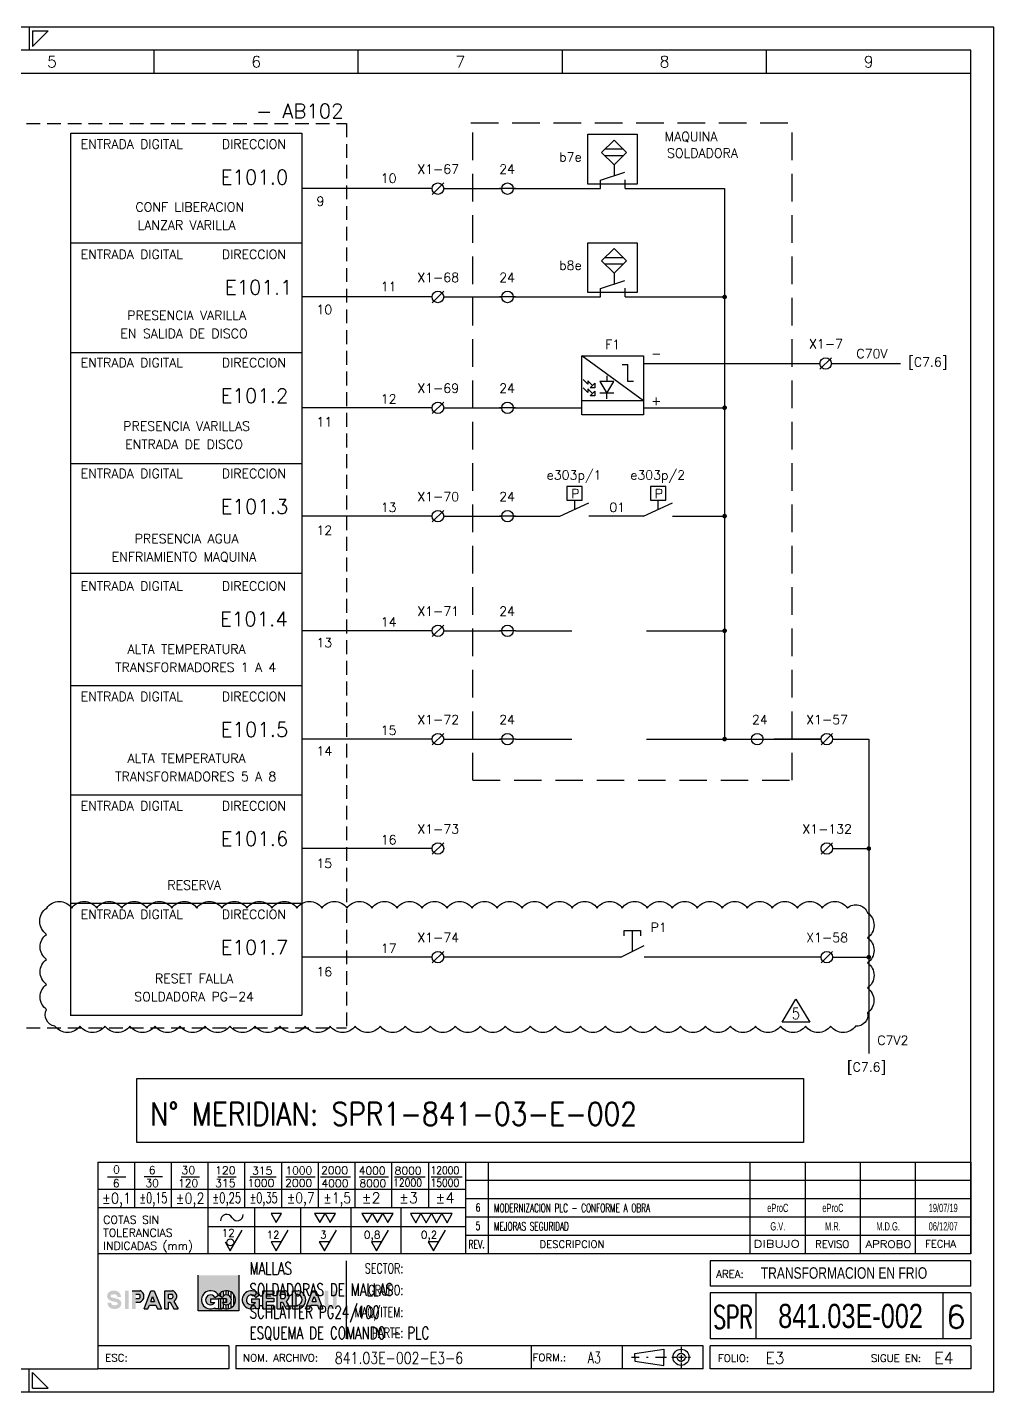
# Model space of a CAD drawing. Header units: millimetres. Extents: x 0 to 420, y 0 to 297.
# Drawn here: x 209.6 to 420, y 0 to 297 of the extents above; entities that cross this region are included whole.
import ezdxf
from ezdxf.enums import TextEntityAlignment as Align

# ---------------------------------------------------------------- set-up
doc = ezdxf.new("R2010")
doc.units = ezdxf.units.MM
doc.linetypes.add('HIDDEN', pattern=[4.5, 3, -1.5])
for name, color, linetype in [('COMPONENTES', 4, 'Continuous'), ('LINE-CONEX', 3, 'Continuous'), ('MARGENES', 6, 'Continuous'), ('REC', 6, 'Continuous'), ('RECUADRO', 5, 'HIDDEN'), ('TEX', 150, 'Continuous'), ('TEXTO', 7, 'Continuous'), ('Textos', 150, 'Continuous'), ('TITULO', 6, 'Continuous')]:
    doc.layers.add(name, color=color, linetype=linetype)
doc.styles.add('ARIAL', font='arial.ttf', dxfattribs={"height": 2})
doc.styles.add('LCOTAS', font='ROMANS')
doc.styles.add('LETRA2', font='swissk.ttf', dxfattribs={"height": 2})
doc.styles.add('LETRA25', font='romans', dxfattribs={"height": 2.5})
doc.styles.add('LETRA4', font='ROMANS', dxfattribs={"height": 4})
doc.styles.add('LETRA5', font='ROMANS', dxfattribs={"height": 5})
doc.styles.add('ROMANS', font='romans.shx', dxfattribs={"width": 0.85})
doc.styles.get("Standard").update_dxf_attribs({"font": 'arial.ttf'})
doc.styles.add('TEXTOS', font='SIMPLEX.shx', dxfattribs={"width": 0.8, "height": 0.2})

# ---------------------------------------------------------------- blocks, each defined once
blk = doc.blocks.new('A3')
at = {"layer": 'TEX'}
h = blk.add_hatch(color=256, dxfattribs=at)
h.paths.add_polyline_path([(255.67, 25.35), (246.84, 25.35), (246.84, 17.57), (255.67, 17.57)])
h.paths.add_polyline_path([(252.04, 18.24), (252.04, 18.01), (251.24, 18.01), (250.44, 18.01), (250.44, 18.24, -2.348205), (251.24, 21, -2.348205)], flags=16)
h.paths.add_polyline_path([(252.08, 19.4), (252.97, 19.4), (252.97, 20.2), (251.24, 20.2), (249.52, 20.2), (249.52, 19.4), (250.41, 19.4, -3.501885), (250.45, 20.54), (251.24, 21), (252.04, 20.54, -3.501885)], flags=0)
h = blk.add_hatch(color=256, dxfattribs=at)
h.paths.add_polyline_path([(228.13, 21.15), (228.25, 21.17), (228.36, 21.18), (228.49, 21.19), (228.63, 21.18), (228.75, 21.17), (228.86, 21.14), (228.97, 21.08), (229.08, 21), (229.15, 20.89), (229.18, 20.81), (229.2, 20.7), (229.21, 20.6), (230.01, 20.6), (230, 20.66), (230, 20.7), (229.99, 20.75), (229.99, 20.8), (229.98, 20.84), (229.98, 20.88), (229.97, 20.92), (229.96, 20.96), (229.95, 21), (229.94, 21.04), (229.93, 21.08), (229.91, 21.12), (229.9, 21.17), (229.88, 21.21), (229.86, 21.25), (229.83, 21.29), (229.81, 21.34), (229.78, 21.38), (229.75, 21.43), (229.71, 21.47), (229.68, 21.51), (229.64, 21.55), (229.6, 21.59), (229.56, 21.63), (229.52, 21.66), (229.47, 21.7), (229.43, 21.73), (229.38, 21.76), (229.34, 21.79), (229.29, 21.81), (229.25, 21.83), (229.21, 21.85), (229.16, 21.87), (229.12, 21.89), (229.08, 21.9), (229.03, 21.92), (228.99, 21.93), (228.95, 21.94), (228.91, 21.95), (228.87, 21.95), (228.83, 21.96), (228.78, 21.97), (228.74, 21.97), (228.7, 21.97), (228.66, 21.98), (228.62, 21.98), (228.58, 21.98), (228.54, 21.98), (228.5, 21.98), (228.46, 21.98), (228.42, 21.98), (228.38, 21.98), (228.34, 21.98), (228.3, 21.98), (228.25, 21.97), (228.21, 21.97), (228.16, 21.97), (228.11, 21.96), (228.06, 21.95), (228.01, 21.94), (227.95, 21.93), (227.9, 21.92), (227.84, 21.9), (227.78, 21.88), (227.72, 21.86), (227.66, 21.83), (227.6, 21.8), (227.54, 21.77), (227.48, 21.73), (227.42, 21.69), (227.37, 21.65), (227.32, 21.6), (227.27, 21.55), (227.23, 21.5), (227.19, 21.44), (227.15, 21.38), (227.12, 21.31), (227.1, 21.25), (227.07, 21.18), (227.05, 21.12), (227.03, 21.05), (227.02, 20.98), (227.01, 20.92), (227, 20.85), (227, 20.79), (227, 20.72), (227, 20.66), (227.01, 20.6), (227.02, 20.54), (227.04, 20.49), (227.05, 20.44), (227.08, 20.39), (227.1, 20.34), (227.13, 20.29), (227.16, 20.24), (227.19, 20.2), (227.23, 20.16), (227.26, 20.11), (227.3, 20.07), (227.34, 20.04), (227.38, 20), (227.39, 19.99), (227.54, 19.91), (227.8, 19.79), (228.09, 19.7), (228.41, 19.62), (228.72, 19.54), (228.99, 19.49), (229.14, 19.43), (229.29, 19.29), (229.28, 19.1), (229.2, 18.94), (229.03, 18.86), (228.78, 18.82), (228.55, 18.81), (228.34, 18.82), (228.19, 18.86), (228.04, 18.96), (227.92, 19.1), (227.89, 19.21), (227.87, 19.4), (227.07, 19.4), (227.07, 19.34), (227.08, 19.3), (227.08, 19.25), (227.09, 19.2), (227.09, 19.16), (227.1, 19.12), (227.11, 19.08), (227.12, 19.04), (227.13, 19), (227.14, 18.96), (227.15, 18.92), (227.16, 18.88), (227.18, 18.83), (227.2, 18.79), (227.22, 18.75), (227.24, 18.71), (227.27, 18.66), (227.3, 18.62), (227.33, 18.57), (227.36, 18.53), (227.4, 18.49), (227.44, 18.45), (227.48, 18.41), (227.52, 18.37), (227.56, 18.34), (227.6, 18.3), (227.65, 18.27), (227.69, 18.24), (227.74, 18.21), (227.78, 18.19), (227.83, 18.17), (227.87, 18.15), (227.91, 18.13), (227.96, 18.11), (228, 18.1), (228.04, 18.08), (228.08, 18.07), (228.13, 18.06), (228.17, 18.05), (228.21, 18.05), (228.25, 18.04), (228.29, 18.03), (228.33, 18.03), (228.37, 18.03), (228.41, 18.02), (228.45, 18.02), (228.49, 18.02), (228.53, 18.02), (228.57, 18.02), (228.61, 18.02), (228.65, 18.02), (228.7, 18.02), (228.74, 18.02), (228.78, 18.02), (228.82, 18.03), (228.87, 18.03), (228.92, 18.03), (228.97, 18.04), (229.02, 18.05), (229.07, 18.06), (229.12, 18.07), (229.18, 18.08), (229.24, 18.1), (229.29, 18.12), (229.35, 18.14), (229.42, 18.17), (229.48, 18.2), (229.54, 18.23), (229.59, 18.27), (229.65, 18.31), (229.71, 18.35), (229.76, 18.4), (229.8, 18.45), (229.85, 18.5), (229.89, 18.56), (229.92, 18.62), (229.95, 18.69), (229.98, 18.75), (230, 18.82), (230.03, 18.88), (230.04, 18.95), (230.06, 19.02), (230.07, 19.08), (230.07, 19.15), (230.08, 19.21), (230.08, 19.28), (230.07, 19.34), (230.07, 19.4), (230.05, 19.46), (230.04, 19.51), (230.02, 19.56), (230, 19.61), (229.97, 19.66), (229.95, 19.71), (229.92, 19.76), (229.88, 19.8), (229.85, 19.84), (229.81, 19.89), (229.77, 19.93), (229.73, 19.96), (229.69, 20), (229.68, 20.01), (229.64, 20.03), (229.58, 20.06), (229.53, 20.09), (229.48, 20.11), (229.43, 20.14), (229.38, 20.16), (229.34, 20.18), (229.29, 20.19), (229.25, 20.21), (229.21, 20.23), (229.17, 20.24), (229.13, 20.25), (229.09, 20.27), (229.05, 20.28), (229.02, 20.29), (228.98, 20.3), (228.94, 20.31), (228.9, 20.32), (228.86, 20.33), (228.82, 20.34), (228.79, 20.35), (228.69, 20.37), (228.62, 20.39), (228.55, 20.41), (228.51, 20.42), (228.47, 20.43), (228.44, 20.44), (228.4, 20.45), (228.36, 20.46), (228.33, 20.46), (228.29, 20.47), (228.26, 20.48), (228.18, 20.5), (228.09, 20.52), (227.98, 20.56), (227.87, 20.62), (227.79, 20.71), (227.79, 20.83), (227.82, 20.96), (227.89, 21.06), (228, 21.12)])
h.paths.add_polyline_path([(230.87, 18.01), (231.67, 18.01), (231.67, 21.99), (230.87, 21.99)])
h.paths.add_polyline_path([(232.42, 18.01), (233.22, 18.01), (233.22, 19.5), (234.14, 19.5, 0.708852), (234.14, 21.99), (232.42, 21.99)])
h.paths.add_polyline_path([(233.22, 20.3), (233.22, 21.2), (233.97, 21.2, -0.566556), (233.97, 20.3)], flags=16)
h.paths.add_polyline_path([(236.19, 18.83), (237.62, 18.83), (237.94, 18.01), (238.8, 18.01), (237.24, 21.99), (236.52, 21.99), (235.03, 18.01), (235.88, 18.01)])
h.paths.add_polyline_path([(236.49, 19.63), (236.89, 20.7), (237.31, 19.63)], flags=16)
h.paths.add_polyline_path([(240.35, 19.5), (240.71, 19.5), (241.52, 18.01), (242.43, 18.01), (241.52, 19.67, 0.672291), (241.2, 21.99), (239.55, 21.99), (239.55, 18.01), (240.35, 18.01)])
h.paths.add_polyline_path([(240.35, 20.3), (240.35, 21.2), (241.15, 21.2, -0.508421), (241.1, 20.3)], flags=16)
h = blk.add_hatch(dxfattribs=at)
h.set_pattern_fill('ANSI31', color=256, scale=0.179464, angle=45, style=0)
h.set_pattern_definition([(90, (130.9459, 1.37434), (-0.5697977, 1e-16), [])])
h.paths.add_polyline_path([(251.24, 21), (252.04, 20.54, -3.501885), (252.08, 19.4), (252.97, 19.4), (252.97, 20.2), (251.24, 20.2), (251.24, 18.01), (252.04, 18.01), (252.04, 18.24, 2.348205)])
h = blk.add_hatch(color=256, dxfattribs=at)
h.paths.add_polyline_path([(259.33, 18.24), (259.33, 18.01), (260.13, 18.01), (260.13, 20.2), (258.4, 20.2), (258.4, 19.4), (259.29, 19.4, -3.501885), (259.33, 20.54), (260.13, 21, 2.348205)])
h.paths.add_polyline_path([(263.26, 21.99), (260.87, 21.99), (260.87, 18.01), (263.26, 18.01), (263.26, 18.8), (261.66, 18.8), (261.66, 19.56), (263.26, 19.56), (263.26, 20.36), (261.66, 20.36), (261.66, 21.2), (263.26, 21.2)])
h.paths.add_polyline_path([(265.68, 21.99), (264.02, 21.99), (264.02, 18.01), (264.82, 18.01), (264.82, 19.5), (265.18, 19.5), (265.99, 18.01), (266.9, 18.01), (266, 19.67, 0.672291)])
h.paths.add_polyline_path([(264.82, 21.2), (265.63, 21.2, -0.508421), (265.58, 20.3), (264.82, 20.3)], flags=16)
h.paths.add_polyline_path([(268.57, 21.99), (267.33, 21.99), (267.33, 18.01), (268.59, 18.01, 0.825148)])
h.paths.add_polyline_path([(268.12, 21.2), (268.49, 21.2, -0.780464), (268.5, 18.8), (268.12, 18.8)], flags=16)
h.paths.add_polyline_path([(272.41, 21.97), (271.69, 21.99), (270.19, 18.01), (271.04, 18.01), (271.35, 18.83), (272.79, 18.83), (273.11, 18.01), (273.97, 18.01)])
h.paths.add_polyline_path([(272.05, 20.7), (272.47, 19.63), (271.65, 19.63)], flags=16)
h.paths.add_polyline_path([(275.15, 21.99), (274.35, 21.99), (274.35, 19.12, 0.841466), (277, 19.12), (277, 21.99), (276.2, 21.99), (276.2, 19.2, -0.760831), (275.15, 19.2)])
at = {"layer": 'MARGENES', "color": 4}
for p, q in [((420, 297), (0, 297)), ((210, 297), (210, 292)), ((210.77, 292.85), (214.17, 296.25)), ((210.77, 296.25), (214.17, 296.25)), ((210.77, 296.25), (210.77, 292.85)), ((420, 0), (420, 297)), ((210, 0), (210, 5)), ((210.77, 4.15), (214.17, 0.75)), ((210.77, 0.75), (210.77, 4.15)), ((0, 0), (420, 0)), ((210.77, 0.75), (214.17, 0.75))]:
    blk.add_line(p, q, dxfattribs=at)
at = {"layer": 'MARGENES'}
for p, q in [((415, 292), (15, 292)), ((415, 30), (415, 292)), ((415, 50), (415, 30)), ((415, 23), (415, 28.5)), ((415, 21.5), (415, 11.5)), ((415, 10), (415, 5)), ((15, 5), (225, 5)), ((253.5, 5), (225, 5)), ((356.78, 5), (255, 5)), ((415, 5), (358.28, 5))]:
    blk.add_line(p, q, dxfattribs=at)
at = {"layer": 'MARGENES', "color": 1}
for p, q in [((237.22, 287), (237.22, 292)), ((281.67, 287), (281.67, 292)), ((326.11, 287), (326.11, 292)), ((370.56, 287), (370.56, 292)), ((15, 287), (415, 287)), ((233, 40), (233, 50)), ((241, 40), (241, 50)), ((249, 30), (249, 50)), ((257, 40), (257, 50)), ((265, 40), (265, 50)), ((273, 40), (273, 50)), ((281, 40), (281, 50)), ((289, 40), (289, 50)), ((297, 40), (297, 50)), ((310, 30), (310, 50)), ((367, 30), (367, 50)), ((379, 30), (379, 50)), ((391, 30), (391, 50)), ((403, 30), (403, 50)), ((227.1, 46.76), (231.1, 46.76)), ((235.06, 46.82), (239.06, 46.82)), ((243.1, 46.76), (247.1, 46.76)), ((251.1, 46.76), (255.1, 46.76)), ((258.14, 46.76), (263.81, 46.76)), ((265.88, 46.76), (272.28, 46.76)), ((273.41, 46.76), (280, 46.76)), ((281.87, 46.76), (288.24, 46.76)), ((289.57, 46.76), (296.2, 46.76)), ((297.52, 46.76), (304.29, 46.76)), ((415, 46), (305, 46)), ((305, 44), (225, 44)), ((415, 42), (305, 42)), ((259.09, 40), (259.09, 30)), ((269.09, 40), (269.09, 30)), ((280.02, 40), (280.02, 30)), ((290.95, 40), (290.95, 30)), ((305, 35.88), (249, 35.88)), ((415, 38), (305, 38)), ((253.8, 30.65), (256.41, 35.15)), ((263.8, 30.65), (266.41, 35.15)), ((274.32, 30.65), (276.92, 35.15)), ((285.67, 30.65), (288.27, 35.15)), ((298.06, 30.65), (300.66, 35.15)), ((415, 34), (305, 34)), ((252.67, 32.62), (253.8, 30.65)), ((262.67, 32.62), (263.8, 30.65)), ((264.94, 32.62), (262.67, 32.62)), ((273.19, 32.62), (274.32, 30.65)), ((275.46, 32.62), (273.19, 32.62)), ((284.53, 32.62), (285.67, 30.65)), ((286.81, 32.62), (284.53, 32.62)), ((296.92, 32.62), (298.06, 30.65)), ((299.2, 32.62), (296.92, 32.62)), ((351.94, 9.77), (351.94, 8.55)), ((341.17, 7.49), (342.83, 7.49)), ((344.43, 7.49), (344.79, 7.49)), ((346.34, 7.49), (348.79, 7.49)), ((349.91, 7.49), (350.08, 7.49)), ((349.99, 7.49), (350.86, 7.49)), ((351.35, 7.49), (352.48, 7.49)), ((351.94, 8.39), (351.94, 8.23)), ((351.94, 8.02), (351.94, 6.94)), ((351.94, 6.7), (351.94, 6.45)), ((351.94, 6.26), (351.94, 5.18)), ((353.02, 7.49), (353.16, 7.49)), ((353.42, 7.49), (353.96, 7.49))]:
    blk.add_line(p, q, dxfattribs=at)
at = {"layer": 'MARGENES', "color": 7}
for p, q in [((225, 50), (415, 50)), ((305, 50), (305, 30)), ((305, 40), (225, 40)), ((415, 30), (225, 30)), ((279, 28.5), (279, 11.5)), ((415, 28.5), (358.28, 28.5)), ((358.28, 28.5), (358.28, 23)), ((415, 23), (358.28, 23)), ((415, 21.5), (358.28, 21.5)), ((358.28, 21.5), (358.28, 11.5)), ((368.28, 11.5), (368.28, 21.5)), ((409, 11.5), (409, 21.5)), ((253.5, 10), (225, 10)), ((253.5, 10), (253.5, 5)), ((356.78, 10), (255, 10)), ((255, 10), (255, 5)), ((319.3, 10), (319.3, 5)), ((339.1, 10), (339.1, 5)), ((356.78, 5), (356.78, 10)), ((415, 11.5), (358.28, 11.5)), ((415, 10), (358.28, 10)), ((358.28, 5), (358.28, 10))]:
    blk.add_line(p, q, dxfattribs=at)
at = {"layer": 'MARGENES', "color": 1}
for points in [[(262.67, 38.81), (263.8, 36.84), (264.94, 38.81)], [(272.17, 38.81), (273.3, 36.84), (274.44, 38.81)], [(274.44, 38.81), (275.58, 36.84), (276.72, 38.81)], [(282.43, 38.82), (283.57, 36.85), (284.71, 38.82)], [(284.71, 38.82), (285.84, 36.85), (286.98, 38.82)], [(286.98, 38.82), (288.12, 36.85), (289.26, 38.82)], [(293.04, 38.76), (294.18, 36.79), (295.32, 38.76)], [(295.32, 38.76), (296.45, 36.79), (297.59, 38.76)], [(297.59, 38.76), (298.73, 36.79), (299.87, 38.76)], [(299.87, 38.76), (301, 36.79), (302.14, 38.76)]]:
    blk.add_lwpolyline(points, close=True, dxfattribs=at)
blk.add_circle((253.82, 32.5), 0.742, dxfattribs=at)
for centre, start, end in [((253.01, 37.3), 25.3098, 184.5991), ((255.32, 38.52), 210.3269, 2.285)]:
    blk.add_arc(centre, 1.31, start, end, dxfattribs=at)
at = {"layer": 'REC'}
blk.add_line((225, 50), (225, 5), dxfattribs=at)
at = {"layer": 'TEX'}
for p, q in [((246.84, 17.57), (246.84, 25.35)), ((255.67, 25.35), (255.67, 17.57)), ((232.42, 21.99), (234.14, 21.99)), ((233.22, 21.2), (233.97, 21.2)), ((235.03, 18.01), (236.52, 21.99)), ((236.52, 21.99), (237.24, 21.99)), ((237.24, 21.99), (238.8, 18.01)), ((239.55, 18.01), (239.55, 21.99)), ((239.55, 21.99), (241.2, 21.99)), ((240.35, 20.3), (240.35, 21.2)), ((240.35, 21.2), (241.15, 21.2)), ((250.45, 20.54), (251.24, 21)), ((252.04, 20.54), (251.24, 21)), ((259.33, 20.54), (260.13, 21)), ((260.87, 18.01), (260.87, 21.99)), ((260.87, 21.99), (263.26, 21.99)), ((261.66, 20.36), (261.66, 21.2)), ((261.66, 21.2), (263.26, 21.2)), ((263.26, 21.99), (263.26, 21.2)), ((264.02, 18.01), (264.02, 21.99)), ((264.02, 21.99), (265.68, 21.99)), ((264.82, 20.3), (264.82, 21.2)), ((264.82, 21.2), (265.63, 21.2)), ((267.33, 18.01), (267.33, 21.99)), ((267.33, 21.99), (268.57, 21.99)), ((268.12, 18.8), (268.12, 21.2)), ((268.12, 21.2), (268.49, 21.2)), ((270.19, 18.01), (271.69, 21.99)), ((271.69, 21.99), (272.41, 21.97)), ((272.41, 21.97), (273.97, 18.01)), ((233.22, 20.3), (233.97, 20.3)), ((233.22, 19.5), (234.14, 19.5)), ((235.03, 18.01), (235.88, 18.01)), ((235.88, 18.01), (236.19, 18.83)), ((236.19, 18.83), (237.62, 18.83)), ((236.49, 19.63), (236.89, 20.7)), ((236.49, 19.63), (237.31, 19.63)), ((236.89, 20.7), (237.31, 19.63)), ((237.62, 18.83), (237.94, 18.01)), ((237.94, 18.01), (238.8, 18.01)), ((239.55, 18.01), (240.35, 18.01)), ((240.35, 20.3), (241.1, 20.3)), ((240.35, 18.01), (240.35, 19.5)), ((240.35, 19.5), (240.71, 19.5)), ((240.71, 19.5), (241.52, 18.01)), ((241.52, 19.67), (242.43, 18.01)), ((241.52, 18.01), (242.43, 18.01)), ((249.52, 20.2), (249.52, 19.4)), ((249.52, 20.2), (251.24, 20.2)), ((249.52, 19.4), (250.41, 19.4)), ((250.44, 18.24), (250.44, 18.01)), ((251.24, 18.01), (250.44, 18.01)), ((252.97, 20.2), (251.24, 20.2)), ((251.24, 20.2), (251.24, 18.01)), ((251.24, 20.2), (251.24, 18.01)), ((251.24, 18.01), (252.04, 18.01)), ((252.04, 18.24), (252.04, 18.01)), ((252.97, 19.4), (252.08, 19.4)), ((252.97, 20.2), (252.97, 19.4)), ((258.4, 20.2), (260.13, 20.2)), ((258.4, 20.2), (258.4, 19.4)), ((258.4, 19.4), (259.29, 19.4)), ((259.33, 18.24), (259.33, 18.01)), ((260.13, 18.01), (259.33, 18.01)), ((260.13, 20.2), (260.13, 18.01)), ((260.87, 18.01), (263.26, 18.01)), ((261.66, 20.36), (263.26, 20.36)), ((261.66, 18.8), (261.66, 19.56)), ((263.26, 19.56), (261.66, 19.56)), ((263.26, 18.8), (261.66, 18.8)), ((263.26, 20.36), (263.26, 19.56)), ((263.26, 18.01), (263.26, 18.8)), ((264.02, 18.01), (264.82, 18.01)), ((264.82, 20.3), (265.58, 20.3)), ((264.82, 18.01), (264.82, 19.5)), ((264.82, 19.5), (265.18, 19.5)), ((265.18, 19.5), (265.99, 18.01)), ((265.99, 18.01), (266.9, 18.01)), ((266, 19.67), (266.9, 18.01)), ((267.33, 18.01), (268.59, 18.01)), ((268.12, 18.8), (268.5, 18.8)), ((270.19, 18.01), (271.04, 18.01)), ((271.04, 18.01), (271.35, 18.83)), ((271.35, 18.83), (272.79, 18.83)), ((271.65, 19.63), (272.05, 20.7)), ((271.65, 19.63), (272.47, 19.63)), ((272.05, 20.7), (272.47, 19.63)), ((272.79, 18.83), (273.11, 18.01)), ((273.11, 18.01), (273.97, 18.01)), ((255.67, 17.57), (246.84, 17.57))]:
    blk.add_line(p, q, dxfattribs=at)
for centre, radius, start, end in [((233.7, 20.75), 0.524, 300.9321, 59.0679), ((233.7, 20.75), 1.32, 289.338, 70.662), ((240.8, 20.77), 0.558, 302.7945, 50.5935), ((240.89, 20.77), 1.27, 300.0461, 75.6964), ((249.52, 20), 1.99, 30, 297.7317), ((249.52, 20), 1.08, 30, 326.251), ((252.97, 20), 1.99, 242.2683, 150), ((252.97, 20), 1.08, 213.749, 150), ((258.4, 20), 1.99, 30, 297.7317), ((258.4, 20), 1.08, 30, 326.251), ((265.27, 20.77), 0.558, 302.7945, 50.5935), ((265.36, 20.77), 1.27, 300.0461, 75.6964), ((268.2, 20), 1.23, 284.4183, 76.3013), ((268.2, 20), 2.03, 281.2242, 79.3349)]:
    blk.add_arc(centre, radius, start, end, dxfattribs=at)
at = {"layer": 'Textos'}
for p, q in [((341.85, 8.34), (348.22, 9.24)), ((348.22, 9.24), (348.22, 7.49)), ((341.85, 7.49), (341.85, 8.34)), ((341.85, 7.49), (341.85, 6.63)), ((341.85, 6.63), (348.22, 5.73)), ((348.22, 5.73), (348.22, 7.49))]:
    blk.add_line(p, q, dxfattribs=at)
for radius in [1.75, 0.877]:
    blk.add_circle((351.94, 7.49), radius, dxfattribs=at)
at = {"layer": 'MARGENES', "color": 1, "style": 'LCOTAS'}
for s, height, p in [('0', 1.71, (228.3, 47.52)), ('6', 1.71, (236.08, 47.38)), ('30', 1.71, (243.21, 47.37)), ('120', 1.71, (250.53, 47.32)), ('315', 1.71, (258.57, 47.26)), ('1000', 1.71, (265.8, 47.3)), ('2000', 1.71, (273.58, 47.32)), ('4000', 1.71, (281.77, 47.28)), ('8000', 1.71, (289.58, 47.26)), ('6', 1.71, (228.26, 44.52)), ('30', 1.71, (235.33, 44.55)), ('120', 1.71, (242.42, 44.55)), ('315', 1.71, (250.53, 44.55)), ('1000', 1.71, (257.54, 44.57)), ('2000', 1.71, (265.77, 44.58)), ('4000', 1.71, (273.66, 44.5)), ('8000', 1.71, (281.9, 44.51)), ('%%P2', 2.3, (282.4, 41.04)), ('%%P3', 2.3, (290.53, 41.04)), ('%%P4', 2.3, (298.48, 41.04)), ('COTAS SIN', 1.743, (226.15, 36.55)), ('TOLERANCIAS', 1.743, (226.15, 33.72)), ('INDICADAS (mm)', 1.743, (226.15, 30.9)), ('12', 1.656, (251.94, 33.74)), ('12', 1.656, (261.7, 33.33)), ('3', 1.66, (273.35, 33.33)), ('0,8', 1.656, (282.92, 33.33)), ('0,2', 1.656, (295.31, 33.33))]:
    blk.add_text(s, height=height, dxfattribs=at).set_placement(p)
for s, height, width, p, p2 in [('12000', 1.71, 0.790089, (297.4, 47.32), (303.64, 47.32)), ('12000', 1.71, 0.797835, (289.25, 44.67), (295.55, 44.67)), ('15000', 1.71, 0.790089, (297.4, 44.63), (303.64, 44.63)), ('%%P0,1', 2.3, 0.865454, (225.88, 40.96), (232.23, 40.96)), ('%%P0,15', 2.3, 0.598358, (234.03, 41.03), (240.12, 41.03)), ('%%P0,2', 2.3, 0.787915, (241.91, 40.96), (248.21, 40.96)), ('%%P0,25', 2.3, 0.617458, (249.89, 41.06), (256.18, 41.06)), ('%%P0,35', 2.3, 0.603736, (257.99, 41.06), (264.14, 41.06)), ('%%P0,7', 2.3, 0.760403, (266.1, 41.06), (272.18, 41.06)), ('%%P1,5', 2.3, 0.762292, (274.03, 41.03), (280.12, 41.03))]:
    blk.add_text(s, height=height, dxfattribs=dict(at, width=width)).set_placement(p, p2, align=Align.FIT)
at = {"layer": 'TEX', "style": 'LCOTAS'}
for s, p in [('5', (215, 289.5)), ('6', (259.44, 289.5)), ('7', (303.89, 289.5)), ('8', (348.33, 289.5)), ('9', (392.78, 289.5))]:
    blk.add_text(s, height=2.5, dxfattribs=at).set_placement(p, align=Align.MIDDLE_CENTER)
at = {"layer": 'TEX', "width": 0.6456}
for tag, p in [('DIBUJO', (373, 48)), ('REVISO', (385, 48)), ('APROBO', (397, 48)), ('FECHA', (409, 48)), ('DIBUJO', (373, 44)), ('REVISO', (385, 44)), ('APROBO', (397, 44)), ('FECHA', (409, 44)), ('DIBUJO', (373, 40)), ('REVISO', (385, 40)), ('APROBO', (397, 40)), ('FECHA', (409, 40)), ('DIBUJO', (373, 36)), ('REVISO', (385, 36)), ('APROBO', (397, 36)), ('FECHA', (409, 36))]:
    blk.add_attdef(tag, text='', height=1.8, dxfattribs=at).set_placement(p, align=Align.MIDDLE_CENTER)
at = {"layer": 'Textos', "style": 'LCOTAS'}
for s, height, width, p, p2 in [('REV.', 1.8, 0.645643, (305.64, 31.2), (309.18, 31.2)), ('DIBUJO', 1.6, 1.231263, (367.73, 31.37), (377.77, 31.37)), ('APROBO', 1.6, 1.075207, (392.08, 31.33), (402.07, 31.33))]:
    blk.add_text(s, height=height, dxfattribs=dict(at, width=width)).set_placement(p, p2, align=Align.FIT)
for s, height, p in [('DESCRIPCION', 1.62, (321.1, 31.3)), ('REVISO', 1.6, (381.15, 31.32)), ('FECHA', 1.6, (405.07, 31.37)), ('AREA:', 1.627, (359.58, 24.81)), ('ESC:', 1.627, (226.58, 6.56)), ('NOM. ARCHIVO:', 1.6271, (256.58, 6.56)), ('FORM.:', 1.627, (319.62, 6.62)), ('FOLIO:', 1.627, (359.97, 6.47)), ('SIGUE EN:', 1.627, (393.27, 6.47))]:
    blk.add_text(s, height=height, dxfattribs=at).set_placement(p)
at = {"layer": 'Textos', "style": 'LCOTAS', "width": 0.7}
for s, p in [('SECTOR:', (291.49, 25.76)), ('GRUPO:', (291.49, 21.03)), ('MAQ/ITEM:', (291.49, 16.26)), ('PARTE:', (291.49, 11.74))]:
    blk.add_text(s, height=2.169, dxfattribs=at).set_placement(p, align=Align.RIGHT)
at = {"layer": 'Textos', "style": 'LCOTAS', "width": 0.645643}
for p in [(307.74, 48.1), (307.74, 44.1), (307.74, 40.1), (307.74, 36.1)]:
    blk.add_attdef('REV', text='', height=1.8, dxfattribs=at).set_placement(p, align=Align.MIDDLE)
at = {"layer": 'Textos'}
for tag, p, height, style, width in [('TEXTO_DE_REVISION', (311.23, 47.1), 1.8, 'LCOTAS', 0.645643), ('TEXTO_DE_REVISION', (311.23, 43.1), 1.8, 'LCOTAS', 0.645643), ('TEXTO_DE_REVISION', (311.23, 39.1), 1.8, 'LCOTAS', 0.645643), ('TEXTO_DE_REVISION', (311.23, 35.1), 1.8, 'LCOTAS', 0.645643), ('ARCHIVO', (276.56, 6.1), 2.5, 'LETRA25', 0.8)]:
    blk.add_attdef(tag, p, '', height=height, dxfattribs=dict(at, style=style, width=width))
for tag, style, width, p in [('AREA', 'ARIAL', 0.75, (387.41, 25.84)), ('A', 'LETRA25', 0.7, (333.06, 7.45))]:
    blk.add_attdef(tag, text='', height=2.5, dxfattribs=dict(at, style=style, width=width)).set_placement(p, align=Align.MIDDLE_CENTER)
at = {"layer": 'Textos', "style": 'LETRA25'}
for tag, p in [('ESC', (232.65, 6.1)), ('FOLIO', (370.29, 6.1)), ('SIGUE EN', (407.08, 6.1))]:
    blk.add_attdef(tag, p, '', height=2.5, dxfattribs=at)
at = {"layer": 'TITULO', "color": 150, "style": 'LETRA4', "width": 0.7}
for tag, p in [('SECTOR', (292.49, 25.49)), ('GRUPO', (292.49, 20.87)), ('MAQ/ITEM', (292.49, 15.96)), ('PARTE', (292.49, 11.44))]:
    blk.add_attdef(tag, p, '', height=2.5, dxfattribs=at)
at = {"layer": 'TITULO', "style": 'LETRA5', "width": 0.65}
blk.add_attdef('COD', text='', height=5, dxfattribs=at).set_placement((363.24, 16.25), align=Align.MIDDLE)
at = {"layer": 'TITULO', "color": 6, "style": 'LETRA2', "width": 0.75}
blk.add_attdef('NUMERO', text='', height=5.25, dxfattribs=at).set_placement((388.84, 16.5), align=Align.MIDDLE_CENTER)
at = {"layer": 'TITULO', "style": 'LETRA5'}
blk.add_attdef('REV', text='', height=5, dxfattribs=at).set_placement((411.77, 16.3), align=Align.MIDDLE)

msp = doc.modelspace()

# ---------------------------------------------------------------- linework, layer by layer
msp.add_lwpolyline([(213.84, 105.29, -0.520567), (219.29, 105.29, -0.520567), (224.74, 105.29, -0.520567), (230.18, 105.29, -0.520567), (235.63, 105.29, -0.520567), (241.08, 105.29, -0.520567), (246.52, 105.29, -0.520567), (251.97, 105.29, -0.520567), (257.42, 105.29, -0.520567), (262.86, 105.29, -0.520567), (268.31, 105.29, -0.520567), (273.76, 105.29, -0.520567), (279.21, 105.29, -0.520567), (284.65, 105.29, -0.520567), (290.1, 105.29, -0.520567), (295.55, 105.29, -0.520567), (300.99, 105.29, -0.520567), (306.44, 105.29, -0.520567), (311.89, 105.29, -0.520567), (317.33, 105.29, -0.520567), (322.78, 105.29, -0.520567), (328.23, 105.29, -0.520567), (333.67, 105.29, -0.520567), (339.12, 105.29, -0.520567), (344.57, 105.29, -0.520567), (350.01, 105.29, -0.520567), (355.46, 105.29, -0.520567), (360.91, 105.29, -0.520567), (366.35, 105.29, -0.520567), (371.8, 105.29, -0.520567), (377.25, 105.29, -0.520567), (382.69, 105.29, -0.520567), (388.14, 105.29, -0.520567), (392.54, 104.24, -0.520567), (392.53, 98.8, -0.520567), (392.53, 93.35, -0.520567), (392.52, 87.9, -0.520567), (392.51, 82.46, -0.520567), (389.93, 79.58, -0.520567), (384.48, 79.58, -0.520567), (379.03, 79.58, -0.520567), (373.59, 79.58, -0.520567), (368.14, 79.58, -0.520567), (362.69, 79.58, -0.520567), (357.25, 79.58, -0.520567), (351.8, 79.58, -0.520567), (346.35, 79.58, -0.520567), (340.91, 79.58, -0.520567), (335.46, 79.58, -0.520567), (330.01, 79.58, -0.520567), (324.57, 79.58, -0.520567), (319.12, 79.58, -0.520567), (313.67, 79.58, -0.520567), (308.23, 79.58, -0.520567), (302.78, 79.58, -0.520567), (297.33, 79.58, -0.520567), (291.89, 79.58, -0.520567), (286.44, 79.58, -0.520567), (280.99, 79.58, -0.520567), (275.55, 79.58, -0.520567), (270.1, 79.58, -0.520567), (264.65, 79.58, -0.520567), (259.21, 79.58, -0.520567), (253.76, 79.58, -0.520567), (248.31, 79.58, -0.520567), (242.86, 79.58, -0.520567), (237.42, 79.58, -0.520567), (231.97, 79.58, -0.520567), (226.52, 79.58, -0.520567), (221.08, 79.58, -0.520567), (215.63, 79.58, -0.520567), (213.81, 83.2, -0.520567), (213.82, 88.65, -0.520567), (213.83, 94.1, -0.520567), (213.83, 99.54, -0.520567)], format="xyb", close=True)
at = {"linetype": 'Continuous'}
msp.add_lwpolyline([(376.94, 85.42), (379.94, 80.42), (373.94, 80.42), (376.94, 85.42)], dxfattribs=at)
at = {"layer": 'COMPONENTES'}
for p, q in [((339.38, 270.44), (335.34, 270.44)), ((339.38, 269.02), (335.34, 269.02)), ((339.38, 246.85), (335.34, 246.85)), ((339.38, 245.44), (335.34, 245.44)), ((330.32, 225.5), (343.75, 225.5)), ((343.75, 215.66), (330.32, 225.5)), ((330.32, 212.66), (330.32, 225.5)), ((339.1, 223.63), (340.35, 223.63)), ((340.35, 219.87), (340.35, 223.63)), ((343.75, 225.5), (343.75, 212.66)), ((331.64, 219.3), (330.62, 220.3)), ((331.64, 220.05), (331.64, 219.3)), ((332.64, 219.04), (331.64, 220.05)), ((334.28, 219.87), (335.8, 217.35)), ((337.31, 219.87), (334.28, 219.87)), ((335.8, 221.13), (335.8, 219.87)), ((335.8, 217.35), (337.31, 219.87)), ((341.59, 219.87), (340.35, 219.87)), ((331.64, 217.53), (330.62, 218.53)), ((332.64, 217.27), (331.64, 218.3)), ((331.64, 218.3), (331.64, 217.53)), ((332.13, 218.53), (333.13, 219.56)), ((333.13, 218.53), (332.13, 218.53)), ((332.13, 216.78), (333.13, 217.79)), ((333.13, 219.56), (333.13, 218.53)), ((333.13, 217.79), (333.13, 216.78)), ((337.31, 217.35), (334.28, 217.35)), ((335.8, 216.09), (335.8, 217.35)), ((343.75, 215.66), (330.32, 215.66)), ((333.13, 216.78), (332.13, 216.78)), ((343.75, 212.66), (330.32, 212.66)), ((325.53, 190.59), (331.88, 193.52)), ((343.73, 190.59), (350.07, 193.52)), ((339.57, 99.25), (339.57, 100.36)), ((339.57, 100.36), (343.09, 100.36)), ((343.09, 100.36), (343.09, 99.25))]:
    msp.add_line(p, q, dxfattribs=at)
at = {"layer": 'COMPONENTES', "linetype": 'Continuous'}
for p, q in [((300.26, 263.13), (297.76, 260.63)), ((315.92, 261.88), (312.38, 261.88)), ((300.26, 239.55), (297.76, 237.05)), ((315.92, 238.3), (312.38, 238.3)), ((384.67, 225.08), (382.17, 222.58)), ((300.26, 215.43), (297.76, 212.93)), ((315.92, 214.18), (312.38, 214.18)), ((330.41, 197.07), (327.08, 197.07)), ((327.08, 197.07), (327.08, 194.08)), ((330.41, 194.08), (330.41, 197.07)), ((345.28, 197.07), (345.28, 194.08)), ((348.6, 197.07), (345.28, 197.07)), ((348.6, 194.08), (348.6, 197.07)), ((327.08, 194.08), (330.41, 194.08)), ((328.71, 194.08), (328.71, 192.06)), ((345.28, 194.08), (348.6, 194.08)), ((346.9, 194.08), (346.9, 192.06)), ((300.26, 191.84), (297.76, 189.34)), ((315.92, 190.59), (312.38, 190.59)), ((300.26, 166.89), (297.76, 164.39)), ((315.92, 165.64), (312.38, 165.64)), ((300.26, 143.31), (297.76, 140.81)), ((384.92, 143.31), (382.42, 140.81)), ((315.92, 142.06), (312.38, 142.06)), ((364.82, 142.06), (372.24, 142.06)), ((300.26, 119.48), (297.76, 116.98)), ((384.92, 119.48), (382.42, 116.98)), ((300.26, 95.85), (297.76, 93.35)), ((338.8, 94.6), (343.88, 97.16)), ((384.92, 95.85), (382.42, 93.35))]:
    msp.add_line(p, q, dxfattribs=at)
at = {"layer": 'COMPONENTES', "linetype": 'HIDDEN', "ltscale": 20}
msp.add_line((341.34, 95.88), (341.34, 100.21), dxfattribs=at)
at = {"layer": 'COMPONENTES', "linetype": 'Continuous'}
for centre in [(299.01, 261.88), (314.15, 261.88), (299.01, 238.3), (314.15, 238.3), (383.42, 223.83), (299.01, 214.18), (314.15, 214.18), (299.01, 190.59), (314.15, 190.59), (299.01, 165.64), (314.15, 165.64), (299.01, 142.06), (314.15, 142.06), (368.53, 142.06), (383.67, 142.06), (299.01, 118.23), (383.67, 118.23), (299.01, 94.6), (383.67, 94.6)]:
    msp.add_circle(centre, 1.25, dxfattribs=at)
at = {"layer": 'LINE-CONEX'}
for p, q in [((219.11, 273.92), (269.35, 273.92)), ((219.11, 81.99), (219.11, 273.92)), ((269.35, 273.92), (269.35, 81.99)), ((297.76, 261.88), (269.35, 261.88)), ((300.26, 261.88), (312.9, 261.88)), ((315.4, 261.88), (334.43, 261.88)), ((339.75, 261.88), (361.42, 261.88)), ((361.42, 261.88), (361.42, 142.06)), ((219.11, 250.08), (269.35, 250.08)), ((219.11, 81.82), (219.11, 247.57)), ((297.76, 238.3), (269.35, 238.3)), ((300.26, 238.3), (312.9, 238.3)), ((315.4, 238.3), (334.43, 238.3)), ((339.75, 238.3), (361.42, 238.3)), ((219.11, 226.2), (269.35, 226.2)), ((343.75, 223.83), (382.17, 223.83)), ((384.67, 223.83), (399.74, 223.83)), ((297.76, 214.18), (269.35, 214.18)), ((300.26, 214.18), (312.9, 214.18)), ((315.4, 214.18), (330.32, 214.18)), ((343.75, 214.18), (361.42, 214.18)), ((219.11, 202.05), (269.35, 202.05)), ((297.76, 190.59), (269.35, 190.59)), ((300.26, 190.59), (312.9, 190.59)), ((315.4, 190.59), (325.53, 190.59)), ((343.73, 190.59), (331.88, 190.59)), ((350.07, 190.59), (361.42, 190.59)), ((269.35, 178.13), (219.11, 178.13)), ((297.76, 165.64), (269.35, 165.64)), ((300.26, 165.64), (312.9, 165.64)), ((315.92, 165.64), (328.15, 165.64)), ((344.4, 165.64), (361.42, 165.64)), ((219.11, 153.69), (269.35, 153.69)), ((297.76, 142.06), (269.35, 142.06)), ((300.26, 142.06), (312.9, 142.06)), ((315.92, 142.06), (328.15, 142.06)), ((344.4, 142.06), (364.82, 142.06)), ((372.24, 142.06), (382.38, 142.06)), ((382.42, 142.06), (372.24, 142.06)), ((384.92, 142.06), (392.81, 142.06)), ((392.81, 142.06), (392.81, 73.62)), ((219.11, 129.91), (269.35, 129.91)), ((297.76, 118.23), (269.35, 118.23)), ((384.92, 118.23), (392.81, 118.23)), ((269.35, 106.28), (219.11, 106.28)), ((297.76, 94.6), (269.35, 94.6)), ((338.8, 94.6), (300.26, 94.6)), ((382.42, 94.6), (343.88, 94.6)), ((384.92, 94.6), (392.81, 94.6)), ((219.11, 81.99), (269.35, 81.99))]:
    msp.add_line(p, q, dxfattribs=at)
at = {"layer": 'LINE-CONEX', "color": 4}
for p, q in [((334.43, 263.74), (339.7, 265.44)), ((337.36, 267.03), (337.36, 264.7)), ((334.43, 261.88), (334.43, 263.74)), ((339.75, 261.88), (339.75, 263.76)), ((334.43, 240.15), (339.7, 241.86)), ((337.36, 243.45), (337.36, 241.11)), ((334.43, 238.3), (334.43, 240.15)), ((339.75, 238.3), (339.75, 240.18))]:
    msp.add_line(p, q, dxfattribs=at)
for points in [[(342.41, 273.7), (342.41, 262.83), (331.66, 262.83), (331.66, 273.7)], [(337.36, 267.03), (340.07, 269.75), (337.36, 272.46), (334.65, 269.75)], [(342.41, 250.11), (342.41, 239.24), (331.66, 239.24), (331.66, 250.11)], [(337.36, 243.45), (340.07, 246.16), (337.36, 248.87), (334.65, 246.16)]]:
    msp.add_lwpolyline(points, close=True, dxfattribs=at)
at = {"layer": 'LINE-CONEX', "const_width": 0.5}
for points in [[(361.17, 238.3, 1), (361.67, 238.3, 1)], [(361.17, 214.18, 1), (361.67, 214.18, 1)], [(361.17, 214.18, 1), (361.67, 214.18, 1)], [(361.17, 190.59, 1), (361.67, 190.59, 1)], [(361.17, 165.64, 1), (361.67, 165.64, 1)], [(361.17, 142.06, 1), (361.67, 142.06, 1)], [(392.56, 118.23, 1), (393.06, 118.23, 1)], [(392.56, 94.6, 1), (393.06, 94.6, 1)]]:
    msp.add_lwpolyline(points, format="xyb", close=True, dxfattribs=at)
at = {"layer": 'RECUADRO'}
for p, q in [((137.44, 276.06), (279.13, 276.06)), ((279.13, 276.06), (279.13, 79.22)), ((137.44, 79.22), (279.13, 79.22))]:
    msp.add_line(p, q, dxfattribs=at)
at = {"layer": 'RECUADRO', "ltscale": 2}
for p, q in [((306.19, 276.2), (376.1, 276.2)), ((306.58, 133.1), (306.58, 276.2)), ((376.1, 133.1), (376.1, 276.2)), ((306.58, 133.1), (376.1, 133.1))]:
    msp.add_line(p, q, dxfattribs=at)
at = {"layer": 'Textos', "color": 1}
msp.add_lwpolyline([(233.44, 68.2), (378.6, 68.2), (378.6, 54.28), (233.44, 54.28)], close=True, dxfattribs=at)

# ---------------------------------------------------------------- block references
at = {"layer": 'LINE-CONEX'}
ref = msp.add_blockref('A3', (0, 0), dxfattribs=at)
ref.add_attrib('AREA', 'TRANSFORMACION EN FRIO', dxfattribs={"layer": 'Textos', "height": 2.5, "style": 'ARIAL', "width": 0.75}).set_placement((387.41, 25.84), align=Align.MIDDLE_CENTER)
ref.add_attrib('COD', 'SPR', dxfattribs={"layer": 'TITULO', "height": 5, "style": 'LETRA5', "width": 0.65}).set_placement((363.24, 16.25), align=Align.MIDDLE)
ref.add_attrib('NUMERO', '841.03E-002', dxfattribs={"layer": 'TITULO', "color": 6, "height": 5.25, "style": 'LETRA2', "width": 0.75}).set_placement((388.84, 16.5), align=Align.MIDDLE_CENTER)
ref.add_attrib('REV', '6', dxfattribs={"layer": 'TITULO', "height": 5, "style": 'LETRA5'}).set_placement((411.77, 16.3), align=Align.MIDDLE)
ref.add_attrib('FOLIO', 'E3', (370.29, 6.1), dxfattribs={"layer": 'Textos', "height": 2.5, "style": 'LETRA25'})
ref.add_attrib('SIGUE EN', 'E4', (407.08, 6.1), dxfattribs={"layer": 'Textos', "height": 2.5, "style": 'LETRA25'})
ref.add_attrib('SECTOR', 'MALLAS', (258, 25.49), dxfattribs={"layer": 'TITULO', "color": 150, "height": 2.7, "style": 'LETRA4', "width": 0.7})
ref.add_attrib('GRUPO', 'SOLDADORAS DE MALLAS', (258, 20.87), dxfattribs={"layer": 'TITULO', "color": 150, "height": 2.7, "style": 'LETRA4', "width": 0.7})
ref.add_attrib('MAQ/ITEM', 'SCHLATTER PG24/100', (258, 15.96), dxfattribs={"layer": 'TITULO', "color": 150, "height": 2.7, "style": 'LETRA4', "width": 0.7})
ref.add_attrib('PARTE', 'ESQUEMA DE COMANDO - PLC', (258, 11.44), dxfattribs={"layer": 'TITULO', "color": 150, "height": 2.7, "style": 'LETRA4', "width": 0.7})
ref.add_attrib('ARCHIVO', '841.03E-002-E3-6', (276.56, 6.1), dxfattribs={"layer": 'Textos', "height": 2.5, "style": 'LETRA25', "width": 0.8})
ref.add_attrib('A', 'A3', dxfattribs={"layer": 'Textos', "height": 2.5, "style": 'LETRA25', "width": 0.7}).set_placement((333.06, 7.45), align=Align.MIDDLE_CENTER)
ref.add_attrib('REV', '5', dxfattribs={"layer": 'Textos', "height": 1.8, "style": 'LCOTAS', "width": 0.645643}).set_placement((307.74, 36.1), align=Align.MIDDLE)
ref.add_attrib('TEXTO_DE_REVISION', 'MEJORAS SEGURIDAD', (311.23, 35.1), dxfattribs={"layer": 'Textos', "height": 1.8, "style": 'LCOTAS', "width": 0.645643})
ref.add_attrib('DIBUJO', 'G.V.', dxfattribs={"layer": 'TEX', "height": 1.8, "width": 0.6456}).set_placement((373, 36), align=Align.MIDDLE_CENTER)
ref.add_attrib('REVISO', 'M.R.', dxfattribs={"layer": 'TEX', "height": 1.8, "width": 0.6456}).set_placement((385, 36), align=Align.MIDDLE_CENTER)
ref.add_attrib('APROBO', 'M.D.G.', dxfattribs={"layer": 'TEX', "height": 1.8, "width": 0.6456}).set_placement((397, 36), align=Align.MIDDLE_CENTER)
ref.add_attrib('FECHA', '06/12/07', dxfattribs={"layer": 'TEX', "height": 1.8, "width": 0.6456}).set_placement((409, 36), align=Align.MIDDLE_CENTER)
ref.add_attrib('REV', '6', dxfattribs={"layer": 'Textos', "height": 1.8, "style": 'LCOTAS', "width": 0.645643}).set_placement((307.74, 40.1), align=Align.MIDDLE)
ref.add_attrib('TEXTO_DE_REVISION', 'MODERNIZACION PLC - CONFORME A OBRA', (311.23, 39.1), dxfattribs={"layer": 'Textos', "height": 1.8, "style": 'LCOTAS', "width": 0.645643})
ref.add_attrib('DIBUJO', 'eProC', dxfattribs={"layer": 'TEX', "height": 1.8, "width": 0.6456}).set_placement((373, 40), align=Align.MIDDLE_CENTER)
ref.add_attrib('REVISO', 'eProC', dxfattribs={"layer": 'TEX', "height": 1.8, "width": 0.6456}).set_placement((385, 40), align=Align.MIDDLE_CENTER)
ref.add_attrib('FECHA', '19/07/19', dxfattribs={"layer": 'TEX', "height": 1.8, "width": 0.6456}).set_placement((409, 40), align=Align.MIDDLE_CENTER)

# ---------------------------------------------------------------- texts
at = {"layer": 'COMPONENTES', "linetype": 'Continuous', "style": 'ROMANS'}
for p in [(328.01, 194.48), (346.2, 194.48)]:
    msp.add_text('P', height=2, dxfattribs=at).set_placement(p)
at = {"layer": 'TEX', "style": 'ROMANS'}
msp.add_text('- AB102', height=3.154, dxfattribs=at).set_placement((259.41, 277.19))
at = {"layer": 'TEXTO', "style": 'ROMANS'}
for s, p in [('MAQUINA', (359.86, 272.22)), ('SOLDADORA', (364.31, 268.61))]:
    msp.add_text(s, height=2, dxfattribs=at).set_placement(p, align=Align.RIGHT)
for s, height, p in [('ENTRADA DIGITAL', 2, (221.23, 270.57)), ('DIRECCION', 2, (251.97, 270.57)), ('b7e', 2, (325.4, 267.78)), ('E101.0', 3.154, (251.72, 262.81)), ('10', 2, (286.57, 263.14)), ('9', 2, (272.57, 258.14)), ('ENTRADA DIGITAL', 2, (221.23, 246.58)), ('DIRECCION', 2, (251.97, 246.58)), ('b8e', 2, (325.4, 244.19)), ('E101.1', 3.154, (252.62, 238.82)), ('11', 2, (286.57, 239.56)), ('10', 2, (272.57, 234.56)), ('C70V', 2, (390.11, 224.97)), ('ENTRADA DIGITAL', 2, (221.23, 222.99)), ('DIRECCION', 2, (251.97, 222.99)), ('[C7.6]', 2, (401.42, 223.15)), ('E101.2', 3.154, (251.72, 215.24)), ('12', 2, (286.57, 215.1)), ('11', 2, (272.57, 210.1)), ('ENTRADA DIGITAL', 2, (221.23, 198.87)), ('DIRECCION', 2, (251.97, 198.87)), ('E101.3', 3.154, (251.72, 191.12)), ('13', 2, (286.57, 191.51)), ('01', 2, (336.34, 191.51)), ('12', 2, (272.57, 186.51)), ('ENTRADA DIGITAL', 2, (221.23, 174.37)), ('DIRECCION', 2, (251.97, 174.37)), ('E101.4', 3.154, (251.57, 166.62)), ('14', 2, (286.57, 166.56)), ('13', 2, (272.57, 162.05)), ('ENTRADA DIGITAL', 2, (221.23, 150.33)), ('DIRECCION', 2, (251.97, 150.33)), ('E101.5', 3.154, (251.72, 142.58)), ('15', 2, (286.57, 142.98)), ('14', 2, (272.57, 138.47)), ('ENTRADA DIGITAL', 2, (221.23, 126.55)), ('DIRECCION', 2, (251.97, 126.55)), ('E101.6', 3.154, (251.72, 118.8)), ('16', 2, (286.57, 119.15)), ('15', 2, (272.57, 114.01)), ('ENTRADA DIGITAL', 2, (221.23, 102.92)), ('DIRECCION', 2, (251.97, 102.92)), ('P1', 2, (345.31, 100.07)), ('E101.7', 3.154, (251.72, 95.17)), ('17', 2, (286.57, 95.52)), ('16', 2, (272.57, 90.42)), ('C7V2', 2, (394.66, 75.5)), ('[C7.6]', 2, (388.08, 69.69))]:
    msp.add_text(s, height=height, dxfattribs=at).set_placement(p)
for s, p in [('X1-67', (299.07, 265.13)), ('24', (314.06, 265.13)), (' CONF LIBERACION', (244.3, 256.89)), ('LANZAR VARILLA', (244.3, 252.93)), ('X1-68', (299.07, 241.54)), ('24', (314.06, 241.54)), ('PRESENCIA VARILLA', (244.3, 233.3)), ('EN SALIDA DE DISCO', (243.73, 229.34)), ('F1', (337.03, 226.96)), ('X1-7', (383.49, 227.08)), ('-', (346.54, 224.99)), ('X1-69', (299.07, 217.43)), ('24', (314.06, 217.43)), ('+', (346.54, 214.72)), ('PRESENCIA VARILLAS', (244.3, 209.18)), ('ENTRADA DE DISCO', (243.73, 205.23)), ('e303p/1', (328.65, 198.53)), ('e303p/2', (346.85, 198.53)), ('X1-70', (299.07, 193.84)), ('24', (314.06, 193.84)), ('PRESENCIA AGUA', (244.3, 184.68)), ('ENFRIAMIENTO MAQUINA', (243.73, 180.73)), ('X1-71', (299.07, 168.89)), ('24', (314.06, 168.89)), ('ALTA TEMPERATURA', (244.3, 160.65)), ('TRANSFORMADORES 1 A 4', (246.29, 156.69)), ('X1-72', (299.07, 145.3)), ('24', (314.06, 145.3)), ('24', (369.09, 145.3)), ('X1-57', (383.74, 145.3)), ('ALTA TEMPERATURA', (244.3, 136.86)), ('TRANSFORMADORES 5 A 8', (246.29, 132.91)), ('X1-73', (299.07, 121.48)), ('X1-132', (383.74, 121.48)), ('RESERVA', (245.94, 109.28)), ('X1-74', (299.07, 97.85)), ('X1-58', (383.74, 97.85)), ('RESET FALLA', (245.94, 88.95)), ('SOLDADORA PG-24', (245.94, 84.99))]:
    msp.add_text(s, height=2, dxfattribs=at).set_placement(p, align=Align.CENTER)
at = {"layer": 'TEXTO', "style": 'TEXTOS', "width": 0.8}
msp.add_text('5', height=2.5, dxfattribs=at).set_placement((376.94, 82.32), align=Align.MIDDLE)
at = {"layer": 'Textos', "insert": (236.34, 62.98), "char_height": 5, "width": 174.7782, "attachment_point": 1, "style": 'ROMANS'}
msp.add_mtext('N° MERIDIAN: SPR1-841-03-E-002', dxfattribs=at)

doc.saveas('drawing.dxf')
